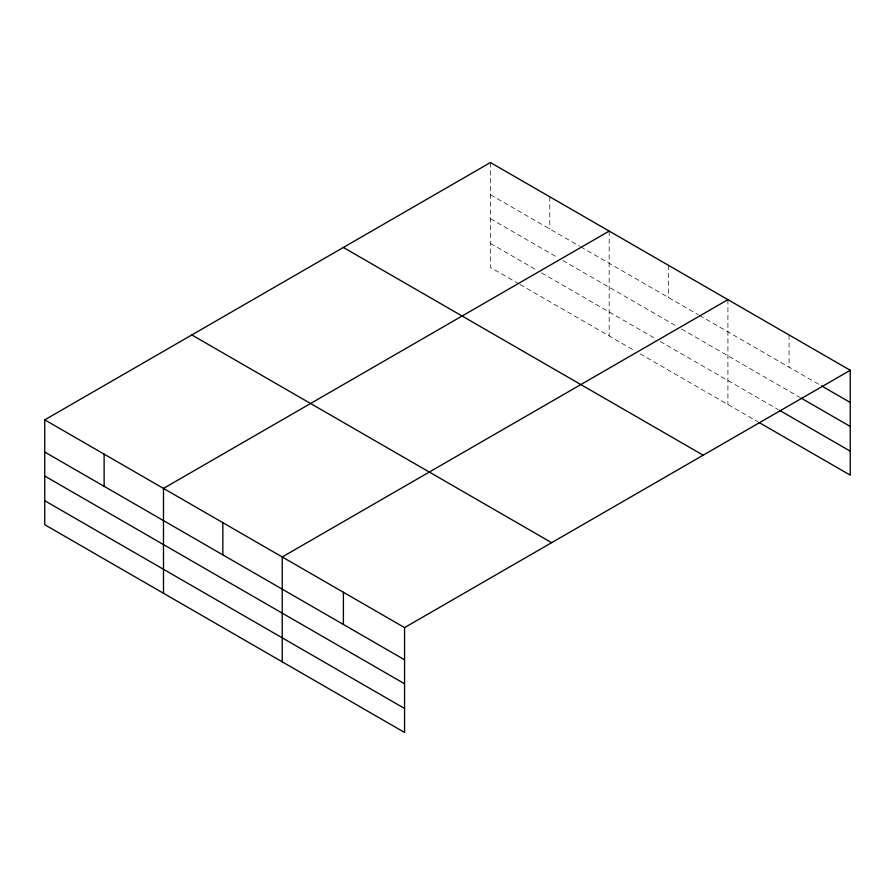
<?xml version="1.0" encoding="UTF-8"?>
<svg xmlns="http://www.w3.org/2000/svg" width="895" height="895" viewBox="0 0 895 895"><rect width="100%" height="100%" fill="white"/><g stroke="black" fill="none" stroke-linecap="round" stroke-linejoin="round"><path stroke-width="0.67" stroke-dasharray="4.47 3.36" d="M490.438 194.73L579.49 246.147M580.676 246.83L698.223 314.704M699.42 315.387L820.268 385.163M490.438 218.716L558.111 257.794M562.865 260.534L676.855 326.339M681.61 329.08L799.873 397.369M490.438 243.418L536.743 270.156M541.497 272.897L655.487 338.713M660.23 341.454L778.292 409.608M518.932 283.86L490.438 267.404L490.438 162.543M520.118 284.543L635.293 351.041M640.048 353.782L757.897 421.825M789.077 334.965L789.077 367.151M727.915 299.657L727.915 404.506M668.543 265.379L668.543 297.565M609.171 231.1L609.171 335.961M549.798 196.822L549.798 229.008"/><path stroke-width="1.34" d="M850.25 370.284L490.438 162.543L44.75 419.856L44.75 524.716L404.562 732.457L404.562 627.596L850.25 370.284L850.25 475.144L759.094 422.518M609.171 231.1L163.494 488.413L163.494 593.273M727.915 299.657L282.227 556.97L282.227 661.819M821.465 385.846L850.25 402.47M801.07 398.062L850.25 426.456M779.489 410.302L850.25 451.158M343.356 247.456L703.179 455.197M191.821 334.943L551.644 542.683M44.75 419.856L404.562 627.596M44.75 452.042L404.562 659.783M44.75 476.028L404.562 683.769M44.75 500.73L404.562 708.471M343.4 592.277L343.4 624.464M222.855 522.691L222.855 554.878M104.122 454.134L104.122 486.321"/></g></svg>
